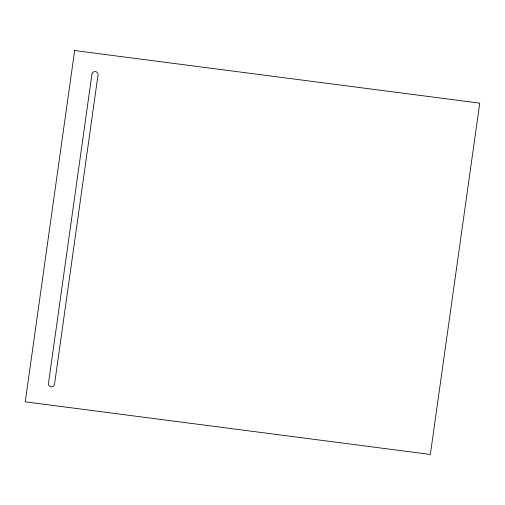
<?xml version="1.0" encoding="UTF-8"?>
<svg xmlns="http://www.w3.org/2000/svg" width="505" height="505" viewBox="0 0 505 505"><rect width="100%" height="100%" fill="white"/><g stroke="black" fill="none" stroke-linecap="round" stroke-linejoin="round"><path stroke-width="0.76" d="M74.645 50.544L25.25 401.841L430.355 454.456L479.75 103.159L74.645 50.544M91.954 74.121L48.448 383.522A3.068 3.011 -8.9 0 0 51.081 386.836A3.068 3.011 -8.9 0 0 54.527 384.311L98.033 74.91A3.068 3.011 -8.9 0 0 95.407 71.596A3.068 3.011 -8.9 0 0 91.954 74.121"/></g></svg>
